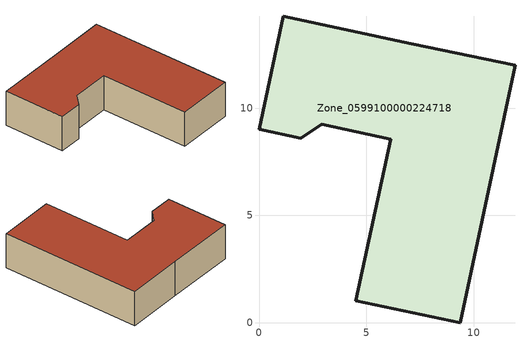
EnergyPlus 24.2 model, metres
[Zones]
Zone_0599100000224718
 floor ground (C_G): 2.92,9.24 1.94,8.59 0,9.01 1.13,14.27 7.09,13 11.93,12 9.37,0 4.52,1.01 6.13,8.55 z0
 wall outside (C_F): 7.09,13 1.13,14.27 0,9.01 1.94,8.59 2.92,9.24 6.13,8.55 4.52,1.01 9.37,0 11.93,12 7.09,13 z0:3.12
 roof outside (C_R): 9.37,0 11.93,12 7.09,13 1.13,14.27 0,9.01 1.94,8.59 2.92,9.24 6.13,8.55 4.52,1.01 z3.12
[BUILDING]
Pand.0599100000224718: North Axis=0; Terrain=City; Loads Convergence Tolerance Value=0.04; Temperature Convergence Tolerance Value=0.4; Solar Distribution=FullExterior; Maximum Number of Warmup Days=25; Minimum Number of Warmup Days=1
[Site:Location]
Rotterdam.The.Hague.AP_ZH_NLD Design_Conditions: Latitude=51.96; Longitude=4.45; Time Zone=1; Elevation=-4.5
[SITE:GROUNDTEMPERATURE:BUILDINGSURFACE]
18, 18, 18, 18, 18, 18, 18, 18, 18, 18, 18, 18
[MATERIAL] Thermal Absorptance=0.9; Solar Absorptance=0.7; Visible Absorptance=0.7
Name | Roughness | Thickness | Conductivity | Density | Specific Heat
G.TI.1975-1991 | MediumSmooth | 0.15 | 0.288461 | 540 | 1210
F.TI.1975-1991 | Rough | 0.3 | 0.230769 | 1920 | 840
R.TI.1975-1991 | MediumRough | 0.2 | 0.153846 | 1500 | 1000
[CONSTRUCTION]
C_G: G.TI.1975-1991
C_F: F.TI.1975-1991
C_R: R.TI.1975-1991
[ZONE]
Zone_0599100000224718: Type=1; Multiplier=1; Ceiling Height=Autocalculate; Volume=Autocalculate; Floor Area=autocalculate; Part of Total Floor Area=Yes
[ZONEINFILTRATION:DESIGNFLOWRATE]
Infil_Zone_0599100000224718: Zone or ZoneList or Space or SpaceList=Zone_0599100000224718; Schedule=AlwaysOn; Design Flow Rate Calculation Method=Flow/Area; Flow Rate per Floor Area=0.003; Constant Term Coefficient=1; Temperature Term Coefficient=0; Velocity Term Coefficient=0; Velocity Squared Term Coefficient=0
[HVACTEMPLATE:ZONE:IDEALLOADSAIRSYSTEM]
Zone_0599100000224718: Maximum Heating Supply Air Temperature=50; Minimum Cooling Supply Air Temperature=13; Maximum Heating Supply Air Humidity Ratio=0.0156; Minimum Cooling Supply Air Humidity Ratio=0.0077; Heating Limit=NoLimit; Cooling Limit=NoLimit; Dehumidification Control Type=ConstantSensibleHeatRatio; Cooling Sensible Heat Ratio=0.7; Dehumidification Setpoint=60; Humidification Control Type=None; Humidification Setpoint=30; Outdoor Air Method=None; Outdoor Air Flow Rate per Person=0.00944; Outdoor Air Flow Rate per Zone Floor Area=0; Outdoor Air Flow Rate per Zone=0; Demand Controlled Ventilation Type=None; Outdoor Air Economizer Type=NoEconomizer; Heat Recovery Type=None; Sensible Heat Recovery Effectiveness=0.7; Latent Heat Recovery Effectiveness=0.65
[ZONECONTROL:THERMOSTAT]
ThermostatControl_Zone_0599100000224718: Zone or ZoneList=Zone_0599100000224718; Control Type Schedule=DualSetpointControlType; Control 1=Thermostat_Zone_0599100000224718; Temperature Difference Between Cutout And Setpoint=0
[THERMOSTATSETPOINT:DUALSETPOINT]
Thermostat_Zone_0599100000224718: Heating Setpoint Temperature Schedule=HeatingSetpoint_Zone_0599100000224718; Cooling Setpoint Temperature Schedule=CoolingSetpoint_Zone_0599100000224718
[SCHEDULE:COMPACT]
HeatingSetpoint_Zone_0599100000224718: Through: 12/31, For: AllDays, Until: 24:00, 21
CoolingSetpoint_Zone_0599100000224718: Through: 12/31, For: AllDays, Until: 24:00, 24
DualSetpointControlType: Through: 12/31, For: AllDays, Until: 24:00, 4
AlwaysOn: Through: 12/31, For: AllDays, Until: 24:00, 1
